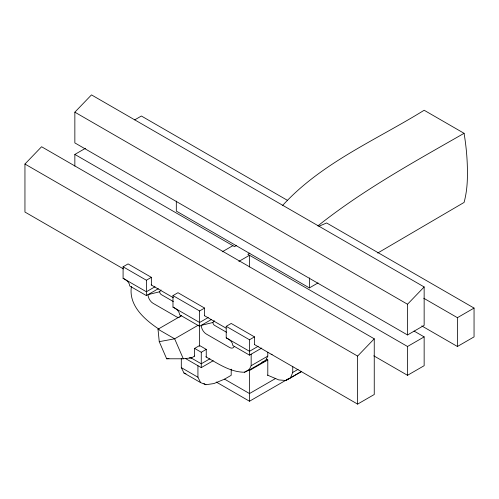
<?xml version="1.0" encoding="UTF-8"?>
<svg xmlns="http://www.w3.org/2000/svg" width="499" height="499" viewBox="0 0 499 499"><rect width="100%" height="100%" fill="white"/><g stroke="black" fill="none" stroke-linecap="round" stroke-linejoin="round"><path stroke-width="0.75" d="M267.439 375.098L278.773 379.914L285.759 380.488L290.418 377.993L292.745 372.422L292.745 366.278M205.769 356.779C217.851 363.422 230.189 372.204 244.51 372.229L248.945 370.183L251.165 365.698L251.165 354.178M248.945 370.183L265.58 360.577L267.795 356.099L267.795 352.257M179.353 317.283A7.055 4.073 60 0 1 176.315 316.722L153.025 303.28A7.055 4.073 60 0 1 148.035 294.635L159.68 291.753L161.04 289.919M234.15 346.556A7.055 4.073 60 0 1 229.54 347.454L206.255 334.006A7.055 4.073 60 0 1 201.265 325.367L212.905 322.485L214.271 320.651M123.465 268.93L24.95 212.05L24.95 164.034L41.585 146.743L374.25 338.809L374.25 394.509L357.615 404.109L254.378 344.503M74.85 112.175L91.485 94.891L424.15 286.95L424.15 325.367L407.515 334.966L74.85 142.907L74.85 112.175L407.515 304.24L407.515 334.966M357.615 404.109L357.615 356.093L374.25 338.809M407.515 304.24L424.15 286.95M282.677 205.376C321.506 162.849 376.071 140.082 424.15 110.254L464.07 133.302A218.787 126.316 60 0 1 467.395 175.554A135.26 78.094 60 0 1 464.07 202.444L377.706 253.037M317.869 225.897C363.141 189.863 414.02 161.963 464.07 133.302M74.85 166.111L74.85 154.428L85.497 148.284M134.73 119.86L141.385 116.017L287.468 200.355M155.021 286.763L146.375 291.753L123.085 278.311L123.085 266.784L128.075 263.902L151.365 277.35L151.365 285.035M123.085 266.784L146.375 280.232L151.365 277.35M123.085 278.311C126.216 279.739 129.497 282.291 129.74 285.996L146.375 295.595L158.351 288.684M222.223 251.808L232.865 245.658M236.526 245.464L234.53 246.618L74.85 154.428M208.251 317.489L199.6 322.485L172.985 307.122L172.985 295.595L177.975 292.713L204.59 308.083L204.59 315.761M249.831 253.149L247.835 254.303L407.515 346.493L424.15 336.887L424.15 365.698L407.515 375.304L373.776 355.824M238.853 261.407L249.5 255.263L249.5 266.94M194.666 356.061L191.616 357.827L183.301 358.787L166.666 358.787L159.25 341.665L158.015 329.209L181.617 315.58M172.985 295.595L199.6 310.958L204.59 308.083M198.253 325.186L174.65 338.809L159.25 341.665M211.576 319.41L199.6 326.327L179.64 314.8C179.397 311.102 176.116 308.544 172.985 307.122M258.151 346.3L249.5 351.296L226.215 337.848L226.215 326.327L231.205 323.446L254.49 336.887L254.49 344.572M194.61 356.099L194.61 348.414L199.6 345.533L206.255 349.375L206.255 357.059M176.315 201.097L176.315 211.089L309.38 287.911L318.031 282.921M194.61 348.414L201.265 352.257L206.255 349.375M209.911 358.787L201.265 363.777L190.618 357.633M185.297 358.401L201.265 367.62L213.241 360.708M226.215 326.327L249.5 339.769L254.49 336.887M226.215 337.848C229.34 339.276 232.621 341.827 232.865 345.533L249.5 355.138L261.807 348.028M181.305 358.401L181.305 367.62L183.963 372.996L200.598 382.602L205.919 384.717L213.903 383.563L224.55 379.146L231.205 375.304L231.205 369.16M251.165 365.698L267.795 356.099M244.51 372.229L249.169 369.541M267.795 375.304L267.795 359.935L249.5 370.501L249.5 401.233L216.235 382.028M275.779 378.379L249.5 393.549L224.569 379.159M292.745 372.422L298.071 369.347M249.5 401.233L288.753 378.566M285.759 380.488L301.065 371.655M290.418 377.993L301.727 371.462M423.745 298.246L457.415 317.682L474.05 308.076L474.05 336.887L457.415 346.493L421.774 325.916M261.775 362.336L265.58 360.577M318.936 226.259L326.62 222.966L474.05 308.076M166.666 358.787L168.936 358.525M189.346 357.827L191.616 357.827M183.963 372.996L185.959 373.788M414.045 331.055L424.15 336.887M24.95 164.034L357.615 356.093M151.135 284.898L173.403 297.753M204.44 315.674L226.035 328.142M173.321 301.552L161.345 294.635A2.352 1.36 60 0 1 159.68 291.753M226.546 332.278L214.57 325.367A2.352 1.36 60 0 1 212.905 322.485M266.491 359.186L267.795 359.935M158.015 329.209L174.65 338.809L183.301 358.787M181.305 367.62L197.935 377.225L200.598 382.602M203.923 383.563L205.919 384.717M159.125 329.271C144.822 319.79 128.411 305.694 131.405 286.569M457.415 317.682L457.415 346.493M407.515 346.493L407.515 375.304M309.38 277.924L309.38 287.911M249.5 339.769L249.5 355.138M201.265 352.257L201.265 367.62M199.6 310.958L199.6 346.35M197.935 365.698L197.935 377.225M146.375 280.232L146.375 295.595M272.098 354.627A7.055 4.073 60 0 1 271.125 354.178M180.925 315.83A7.055 4.073 60 0 1 180.27 316.759"/></g></svg>
